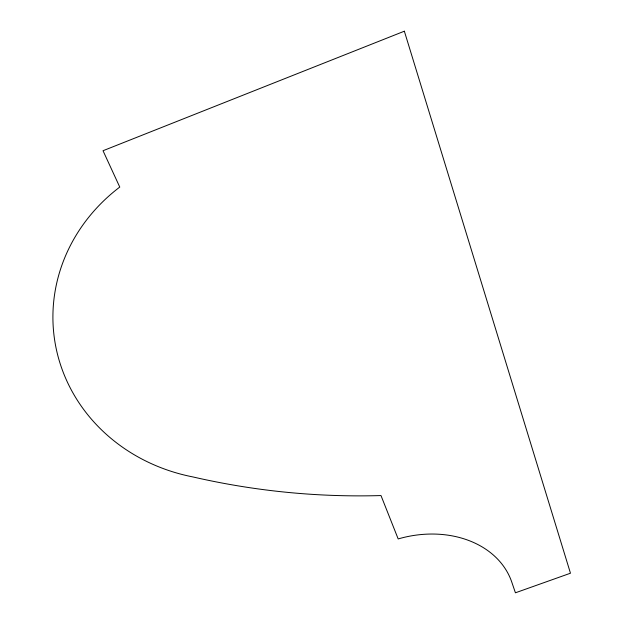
<?xml version="1.0" encoding="UTF-8"?>
<svg xmlns="http://www.w3.org/2000/svg" width="624" height="624" viewBox="0 0 624 624"><rect width="100%" height="100%" fill="white"/><g stroke="black" fill="none" stroke-linecap="round" stroke-linejoin="round"><path stroke-width="0.94" d="M404.352 31.2L103.022 150.727L119.769 187.067A180.125 165.859 -5.4 0 0 57.556 354.518A180.125 165.859 -5.4 0 0 192.902 476.931A1197.082 941.164 -87.1 0 0 380.991 495.557L398.182 538.933A96.876 75.824 -16.1 0 1 512.015 582.816L515.424 592.8L570.469 573.214L404.352 31.2"/></g></svg>
